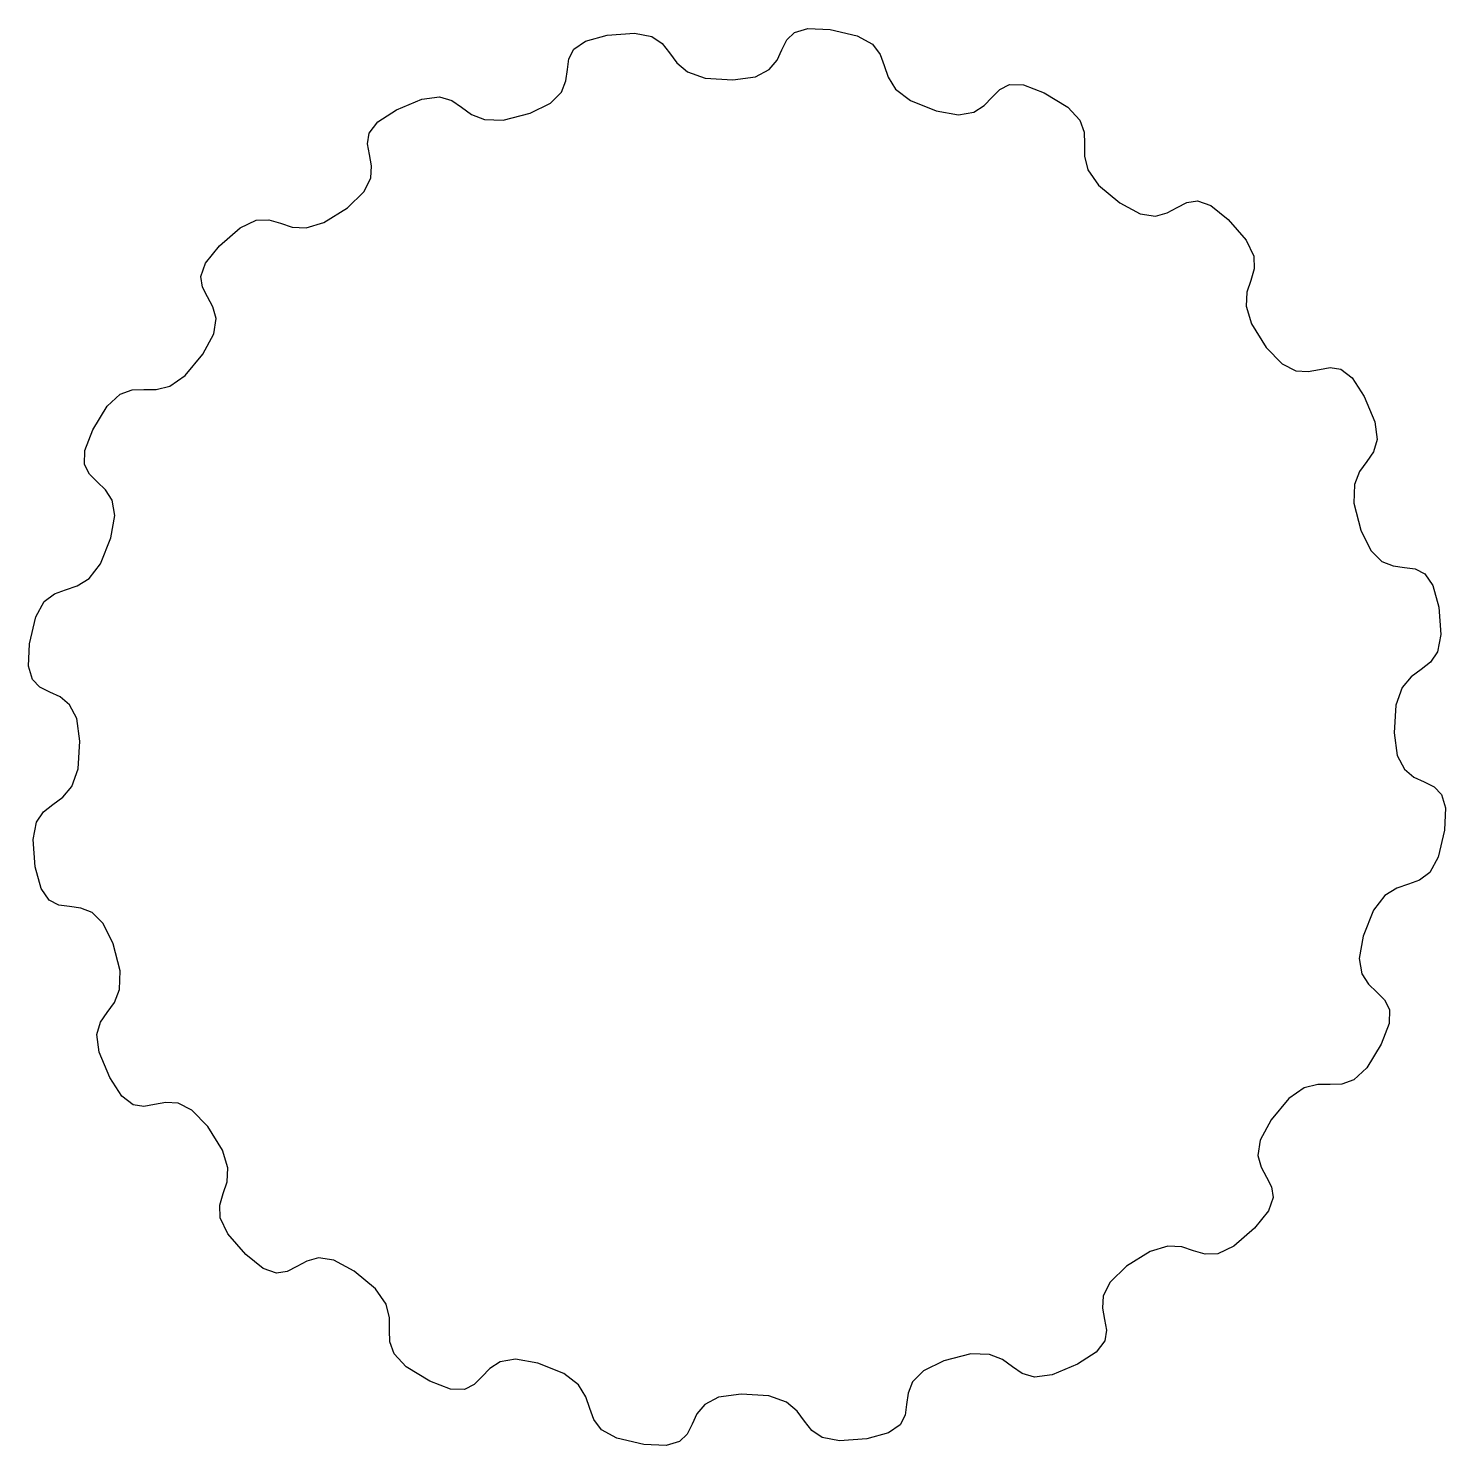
# Model space of a CAD drawing. Extents: x -25 to 25, y -25 to 25.
import ezdxf

# ---------------------------------------------------------------- set-up
doc = ezdxf.new("R2010")
doc.units = 0
doc.layers.add('Layer_1', color=7, linetype='CONTINUOUS')

msp = doc.modelspace()

# ---------------------------------------------------------------- linework, layer by layer
at = {"layer": 'Layer_1', "color": 1}
for p, q in [((2.025751, 24.849293), (2.502945, 24.990578)), ((2.502945, 24.990578), (3.288587, 24.950693)), ((-5.752231, 24.2591), (-5.342052, 24.54093)), ((-5.342052, 24.54093), (-4.582536, 24.745773)), ((-4.582536, 24.745773), (-3.615802, 24.824195)), ((-3.615802, 24.824195), (-3.005928, 24.707872)), ((-3.005928, 24.707872), (-2.633312, 24.454892)), ((1.583633, 24.235798), (1.753736, 24.579984)), ((1.753736, 24.579984), (2.025751, 24.849293)), ((3.288587, 24.950693), (4.232239, 24.72654)), ((4.232239, 24.72654), (4.776318, 24.42745)), ((-5.927711, 23.918914), (-5.752231, 24.2591)), ((-2.633312, 24.454892), (-2.378353, 24.123342)), ((-2.378353, 24.123342), (-2.12145, 23.771308)), ((1.41217, 23.869876), (1.583633, 24.235798)), ((4.776318, 24.42745), (5.052522, 24.071706)), ((5.052522, 24.071706), (5.192547, 23.677596)), ((-6.033125, 23.138011), (-5.983129, 23.539008)), ((-5.983129, 23.539008), (-5.927711, 23.918914)), ((-2.12145, 23.771308), (-1.743002, 23.456878)), ((0.652093, 23.285421), (1.13608, 23.535369)), ((1.13608, 23.535369), (1.41217, 23.869876)), ((5.192547, 23.677596), (5.328093, 23.263404)), ((-6.192334, 22.734559), (-6.033125, 23.138011)), ((-1.743002, 23.456878), (-1.123405, 23.23814)), ((-1.123405, 23.23814), (-0.143061, 23.173178)), ((-0.143061, 23.173178), (0.652093, 23.285421)), ((5.328093, 23.263404), (5.590855, 22.847416)), ((9.26351, 22.835003), (9.605433, 23.007074)), ((9.605433, 23.007074), (10.102929, 22.99398)), ((10.102929, 22.99398), (10.837794, 22.71327)), ((-12.005096, 22.118573), (-11.109911, 22.491894)), ((-11.109911, 22.491894), (-10.49394, 22.569726)), ((-10.49394, 22.569726), (-10.061388, 22.444272)), ((-6.575395, 22.347283), (-6.192334, 22.734559)), ((5.590855, 22.847416), (6.112532, 22.447918)), ((8.719225, 22.265199), (8.995371, 22.560225)), ((8.995371, 22.560225), (9.26351, 22.835003)), ((10.837794, 22.71327), (11.665994, 22.208483)), ((-12.664137, 21.689051), (-12.005096, 22.118573)), ((-10.061388, 22.444272), (-9.716452, 22.207735)), ((-9.716452, 22.207735), (-9.363338, 21.952319)), ((-8.249382, 21.753656), (-7.296946, 21.994818)), ((-7.296946, 21.994818), (-6.575395, 22.347283)), ((6.112532, 22.447918), (7.02482, 22.083192)), ((7.02482, 22.083192), (7.815741, 21.944226)), ((7.815741, 21.944226), (8.353279, 22.03238)), ((8.353279, 22.03238), (8.719225, 22.265199)), ((11.665994, 22.208483), (12.091019, 21.755901)), ((-12.967151, 21.294263), (-12.664137, 21.689051)), ((-9.363338, 21.952319), (-8.906247, 21.770225)), ((-8.906247, 21.770225), (-8.249382, 21.753656)), ((12.091019, 21.755901), (12.243773, 21.332218)), ((-13.028919, 20.916501), (-12.967151, 21.294263)), ((12.243773, 21.332218), (12.255158, 20.914126)), ((-12.964228, 20.538063), (-13.028919, 20.916501)), ((-12.887862, 20.141244), (-12.964228, 20.538063)), ((12.255158, 20.914126), (12.256144, 20.478322)), ((-12.914606, 19.708339), (-12.887862, 20.141244)), ((12.256144, 20.478322), (12.377499, 20.001496)), ((12.377499, 20.001496), (12.75019, 19.460344)), ((-13.159243, 19.221646), (-12.914606, 19.708339)), ((-13.736561, 18.66346), (-13.159243, 19.221646)), ((12.75019, 19.460344), (13.505122, 18.831557)), ((-14.56786, 18.139783), (-13.736561, 18.66346)), ((13.505122, 18.831557), (14.21439, 18.454984)), ((15.17284, 18.481055), (15.526639, 18.676308)), ((15.526639, 18.676308), (15.866565, 18.854777)), ((15.866565, 18.854777), (16.244924, 18.912766)), ((16.244924, 18.912766), (16.714027, 18.74658)), ((16.714027, 18.74658), (17.326182, 18.252524)), ((-17.516511, 17.957928), (-16.95474, 18.222297)), ((-16.95474, 18.222297), (-16.504589, 18.236655)), ((-16.504589, 18.236655), (-16.103443, 18.118288)), ((-16.103443, 18.118288), (-15.688684, 17.98449)), ((-15.197695, 17.952558), (-14.56786, 18.139783)), ((14.21439, 18.454984), (14.752861, 18.372715)), ((14.752861, 18.372715), (15.17284, 18.481055)), ((17.326182, 18.252524), (17.957859, 17.516514)), ((-18.252521, 17.326252), (-17.516511, 17.957928)), ((-15.688684, 17.98449), (-15.197695, 17.952558)), ((17.957859, 17.516514), (18.222227, 16.954744)), ((-18.746577, 16.714099), (-18.252521, 17.326252)), ((-18.912764, 16.244996), (-18.746577, 16.714099)), ((18.236586, 16.504593), (18.118216, 16.103446)), ((18.222227, 16.954744), (18.236586, 16.504593)), ((-18.854774, 15.866636), (-18.912764, 16.244996)), ((18.118216, 16.103446), (17.984419, 15.688687)), ((-18.676304, 15.526709), (-18.854774, 15.866636)), ((-18.481052, 15.17291), (-18.676304, 15.526709)), ((17.984419, 15.688687), (17.952486, 15.197698)), ((-18.372712, 14.75293), (-18.481052, 15.17291)), ((17.952486, 15.197698), (18.139711, 14.567863)), ((-18.454982, 14.214459), (-18.372712, 14.75293)), ((18.139711, 14.567863), (18.663388, 13.736564)), ((-18.831554, 13.505192), (-18.454982, 14.214459)), ((-19.460341, 12.750262), (-18.831554, 13.505192)), ((18.663388, 13.736564), (19.221575, 13.159246)), ((19.221575, 13.159246), (19.708268, 12.914608)), ((20.537991, 12.964231), (20.916428, 13.028922)), ((20.916428, 13.028922), (21.29419, 12.967153)), ((-20.001493, 12.37757), (-19.460341, 12.750262)), ((19.708268, 12.914608), (20.141171, 12.887864)), ((20.141171, 12.887864), (20.537991, 12.964231)), ((21.29419, 12.967153), (21.68898, 12.66414)), ((21.68898, 12.66414), (22.1185, 12.005098)), ((-22.20848, 11.666064), (-21.7559, 12.091089)), ((-21.7559, 12.091089), (-21.332215, 12.243845)), ((-21.332215, 12.243845), (-20.914124, 12.25523)), ((-20.914124, 12.25523), (-20.478319, 12.256215)), ((-20.478319, 12.256215), (-20.001493, 12.37757)), ((22.1185, 12.005098), (22.491821, 11.109914)), ((-22.713268, 10.837863), (-22.20848, 11.666064)), ((22.491821, 11.109914), (22.569653, 10.493943)), ((-22.993978, 10.102999), (-22.713268, 10.837863)), ((-23.007071, 9.605501), (-22.993978, 10.102999)), ((22.444199, 10.061389), (22.207662, 9.716454)), ((22.569653, 10.493943), (22.444199, 10.061389)), ((-22.835, 9.26358), (-23.007071, 9.605501)), ((22.207662, 9.716454), (21.952246, 9.363341)), ((-22.560224, 8.995441), (-22.835, 9.26358)), ((21.952246, 9.363341), (21.770153, 8.90625)), ((-22.265198, 8.719295), (-22.560224, 8.995441)), ((-22.032379, 8.353348), (-22.265198, 8.719295)), ((21.770153, 8.90625), (21.753585, 8.249385)), ((-21.944225, 7.815811), (-22.032379, 8.353348)), ((21.753585, 8.249385), (21.994747, 7.296949)), ((-22.083191, 7.024889), (-21.944225, 7.815811)), ((-22.447915, 6.1126), (-22.083191, 7.024889)), ((21.994747, 7.296949), (22.347212, 6.575398)), ((22.347212, 6.575398), (22.734487, 6.192337)), ((-22.847415, 5.590924), (-22.447915, 6.1126)), ((22.734487, 6.192337), (23.13794, 6.033127)), ((23.13794, 6.033127), (23.538935, 5.983132)), ((-23.263403, 5.328163), (-22.847415, 5.590924)), ((23.538935, 5.983132), (23.918842, 5.927713)), ((23.918842, 5.927713), (24.259027, 5.752233)), ((24.259027, 5.752233), (24.540859, 5.342055)), ((-24.427449, 4.776388), (-24.071705, 5.052592)), ((-24.071705, 5.052592), (-23.677595, 5.192617)), ((-23.677595, 5.192617), (-23.263403, 5.328163)), ((24.540859, 5.342055), (24.745702, 4.582539)), ((-24.726539, 4.232308), (-24.427449, 4.776388)), ((24.745702, 4.582539), (24.824123, 3.615805)), ((-24.950692, 3.288656), (-24.726539, 4.232308)), ((24.824123, 3.615805), (24.707801, 3.005931)), ((-24.990577, 2.503015), (-24.950692, 3.288656)), ((24.707801, 3.005931), (24.454821, 2.633314)), ((-24.849292, 2.025821), (-24.990577, 2.503015)), ((24.454821, 2.633314), (24.123271, 2.378356)), ((-24.579983, 1.753806), (-24.849292, 2.025821)), ((23.771236, 2.121453), (23.456807, 1.743004)), ((24.123271, 2.378356), (23.771236, 2.121453)), ((-24.235796, 1.583702), (-24.579983, 1.753806)), ((-23.869875, 1.41224), (-24.235796, 1.583702)), ((23.456807, 1.743004), (23.238067, 1.123408)), ((-23.535368, 1.13615), (-23.869875, 1.41224)), ((-23.28542, 0.652162), (-23.535368, 1.13615)), ((23.238067, 1.123408), (23.173105, 0.143064)), ((-23.173177, -0.142992), (-23.28542, 0.652162)), ((23.173105, 0.143064), (23.285348, -0.65209)), ((-23.238139, -1.123335), (-23.173177, -0.142992)), ((23.285348, -0.65209), (23.535296, -1.136077)), ((-23.456877, -1.742932), (-23.238139, -1.123335)), ((23.535296, -1.136077), (23.869803, -1.412167)), ((23.869803, -1.412167), (24.235725, -1.583631)), ((-23.771307, -2.12138), (-23.456877, -1.742932)), ((24.235725, -1.583631), (24.579911, -1.753734)), ((24.579911, -1.753734), (24.849221, -2.025748)), ((-24.454891, -2.633244), (-24.123341, -2.378284)), ((-24.123341, -2.378284), (-23.771307, -2.12138)), ((24.849221, -2.025748), (24.990505, -2.502942)), ((-24.707871, -3.00586), (-24.454891, -2.633244)), ((24.990505, -2.502942), (24.95062, -3.288584)), ((-24.824194, -3.615733), (-24.707871, -3.00586)), ((24.95062, -3.288584), (24.726467, -4.232236)), ((-24.745772, -4.582467), (-24.824194, -3.615733)), ((24.726467, -4.232236), (24.427375, -4.776315)), ((-24.540929, -5.341982), (-24.745772, -4.582467)), ((24.427375, -4.776315), (24.071633, -5.052519)), ((-24.259097, -5.752161), (-24.540929, -5.341982)), ((23.263331, -5.32809), (22.847345, -5.590852)), ((23.677523, -5.192545), (23.263331, -5.32809)), ((24.071633, -5.052519), (23.677523, -5.192545)), ((-23.918912, -5.927641), (-24.259097, -5.752161)), ((-23.539005, -5.983059), (-23.918912, -5.927641)), ((-23.13801, -6.033055), (-23.539005, -5.983059)), ((22.847345, -5.590852), (22.447845, -6.11253)), ((-22.734557, -6.192264), (-23.13801, -6.033055)), ((-22.347282, -6.575326), (-22.734557, -6.192264)), ((22.447845, -6.11253), (22.083121, -7.024818)), ((-21.994817, -7.296876), (-22.347282, -6.575326)), ((-21.753655, -8.249313), (-21.994817, -7.296876)), ((22.083121, -7.024818), (21.944155, -7.815738)), ((21.944155, -7.815738), (22.032309, -8.353276)), ((-21.770224, -8.906178), (-21.753655, -8.249313)), ((22.032309, -8.353276), (22.265128, -8.719222)), ((-21.952318, -9.363268), (-21.770224, -8.906178)), ((22.265128, -8.719222), (22.560154, -8.995368)), ((22.560154, -8.995368), (22.83493, -9.263507)), ((-22.207734, -9.716382), (-21.952318, -9.363268)), ((22.83493, -9.263507), (23.007001, -9.60543)), ((-22.444271, -10.061318), (-22.207734, -9.716382)), ((23.007001, -9.60543), (22.993907, -10.102926)), ((-22.569725, -10.493872), (-22.444271, -10.061318)), ((-22.491893, -11.109843), (-22.569725, -10.493872)), ((22.993907, -10.102926), (22.713197, -10.837791)), ((22.713197, -10.837791), (22.20841, -11.665989)), ((-22.118572, -12.005027), (-22.491893, -11.109843)), ((22.20841, -11.665989), (21.755828, -12.091016)), ((-21.68905, -12.664069), (-22.118572, -12.005027)), ((20.001423, -12.377496), (19.460271, -12.750188)), ((20.478249, -12.256141), (20.001423, -12.377496)), ((20.914054, -12.255156), (20.478249, -12.256141)), ((21.332145, -12.243771), (20.914054, -12.255156)), ((21.755828, -12.091016), (21.332145, -12.243771)), ((-21.294262, -12.967081), (-21.68905, -12.664069)), ((-20.9165, -13.028849), (-21.294262, -12.967081)), ((-20.538061, -12.964158), (-20.9165, -13.028849)), ((-20.141243, -12.887792), (-20.538061, -12.964158)), ((-19.708338, -12.914536), (-20.141243, -12.887792)), ((-19.221645, -13.159175), (-19.708338, -12.914536)), ((19.460271, -12.750188), (18.831484, -13.50512)), ((-18.663459, -13.736493), (-19.221645, -13.159175)), ((-18.139782, -14.567792), (-18.663459, -13.736493)), ((18.831484, -13.50512), (18.454911, -14.214387)), ((18.454911, -14.214387), (18.372642, -14.752858)), ((-17.952555, -15.197627), (-18.139782, -14.567792)), ((18.372642, -14.752858), (18.480982, -15.172838)), ((-17.984489, -15.688616), (-17.952555, -15.197627)), ((18.480982, -15.172838), (18.676234, -15.526637)), ((-18.118286, -16.103375), (-17.984489, -15.688616)), ((18.676234, -15.526637), (18.854704, -15.866562)), ((18.854704, -15.866562), (18.912693, -16.244922)), ((-18.236654, -16.504521), (-18.118286, -16.103375)), ((18.912693, -16.244922), (18.746507, -16.714024)), ((-18.222296, -16.954672), (-18.236654, -16.504521)), ((-17.957927, -17.516442), (-18.222296, -16.954672)), ((18.746507, -16.714024), (18.252451, -17.326181)), ((18.252451, -17.326181), (17.516443, -17.957857)), ((-17.326251, -18.252451), (-17.957927, -17.516442)), ((15.197626, -17.952487), (14.567791, -18.139712)), ((15.688615, -17.984419), (15.197626, -17.952487)), ((16.103374, -18.118217), (15.688615, -17.984419)), ((17.516443, -17.957857), (16.954671, -18.222226)), ((-16.714098, -18.746507), (-17.326251, -18.252451)), ((-15.172909, -18.480982), (-15.526708, -18.676236)), ((-14.752929, -18.372643), (-15.172909, -18.480982)), ((-14.214458, -18.454912), (-14.752929, -18.372643)), ((-13.505191, -18.831484), (-14.214458, -18.454912)), ((14.567791, -18.139712), (13.736493, -18.663389)), ((16.50452, -18.236584), (16.103374, -18.118217)), ((16.954671, -18.222226), (16.50452, -18.236584)), ((-16.244995, -18.912694), (-16.714098, -18.746507)), ((-15.866635, -18.854704), (-16.244995, -18.912694)), ((-15.526708, -18.676236), (-15.866635, -18.854704)), ((-12.750259, -19.460271), (-13.505191, -18.831484)), ((13.736493, -18.663389), (13.159175, -19.221576)), ((-12.377567, -20.001423), (-12.750259, -19.460271)), ((13.159175, -19.221576), (12.914535, -19.708269)), ((12.914535, -19.708269), (12.887793, -20.141173)), ((-12.256214, -20.478249), (-12.377567, -20.001423)), ((-12.255229, -20.914055), (-12.256214, -20.478249)), ((12.887793, -20.141173), (12.964158, -20.537992)), ((-12.243844, -21.332145), (-12.255229, -20.914055)), ((12.964158, -20.537992), (13.02885, -20.916429)), ((13.02885, -20.916429), (12.96708, -21.29419)), ((-12.091089, -21.755828), (-12.243844, -21.332145)), ((12.96708, -21.29419), (12.664069, -21.68898)), ((-11.666064, -22.20841), (-12.091089, -21.755828)), ((-7.81581, -21.944155), (-8.353347, -22.032309)), ((-7.024889, -22.083121), (-7.81581, -21.944155)), ((8.249312, -21.753586), (7.296876, -21.994747)), ((8.906177, -21.770154), (8.249312, -21.753586)), ((9.363267, -21.952246), (8.906177, -21.770154)), ((9.716381, -22.207663), (9.363267, -21.952246)), ((12.664069, -21.68898), (12.005027, -22.1185)), ((-10.837864, -22.713198), (-11.666064, -22.20841)), ((-8.719294, -22.265128), (-8.995441, -22.560154)), ((-8.353347, -22.032309), (-8.719294, -22.265128)), ((-6.112601, -22.447845), (-7.024889, -22.083121)), ((-5.590925, -22.847345), (-6.112601, -22.447845)), ((6.575325, -22.347212), (6.192265, -22.734488)), ((7.296876, -21.994747), (6.575325, -22.347212)), ((10.061317, -22.4442), (9.716381, -22.207663)), ((10.493871, -22.569653), (10.061317, -22.4442)), ((12.005027, -22.1185), (11.109842, -22.491821)), ((-10.102999, -22.993908), (-10.837864, -22.713198)), ((-9.263579, -22.83493), (-9.605501, -23.007001)), ((-8.995441, -22.560154), (-9.263579, -22.83493)), ((-5.328163, -23.263331), (-5.590925, -22.847345)), ((6.192265, -22.734488), (6.033056, -23.137939)), ((11.109842, -22.491821), (10.493871, -22.569653)), ((-9.605501, -23.007001), (-10.102999, -22.993908)), ((-5.192618, -23.677523), (-5.328163, -23.263331)), ((-0.652161, -23.285349), (-1.136149, -23.535296)), ((0.142993, -23.173106), (-0.652161, -23.285349)), ((1.123336, -23.238068), (0.142993, -23.173106)), ((1.742931, -23.456806), (1.123336, -23.238068)), ((2.121381, -23.771237), (1.742931, -23.456806)), ((6.033056, -23.137939), (5.98306, -23.538935)), ((-5.052592, -24.071633), (-5.192618, -23.677523)), ((-1.412239, -23.869803), (-1.583702, -24.235725)), ((-1.136149, -23.535296), (-1.412239, -23.869803)), ((2.378285, -24.12327), (2.121381, -23.771237)), ((5.927642, -23.918843), (5.752162, -24.259027)), ((5.98306, -23.538935), (5.927642, -23.918843)), ((-4.776389, -24.427376), (-5.052592, -24.071633)), ((-4.232309, -24.726468), (-4.776389, -24.427376)), ((-1.583702, -24.235725), (-1.753807, -24.579912)), ((2.633243, -24.45482), (2.378285, -24.12327)), ((3.005859, -24.7078), (2.633243, -24.45482)), ((5.752162, -24.259027), (5.341983, -24.540858)), ((-3.288657, -24.950621), (-4.232309, -24.726468)), ((-2.503015, -24.990506), (-3.288657, -24.950621)), ((-2.025821, -24.849222), (-2.503015, -24.990506)), ((-1.753807, -24.579912), (-2.025821, -24.849222)), ((3.615734, -24.824122), (3.005859, -24.7078)), ((4.582468, -24.745701), (3.615734, -24.824122)), ((5.341983, -24.540858), (4.582468, -24.745701))]:
    msp.add_line(p, q, dxfattribs=at)

doc.saveas('drawing.dxf')
